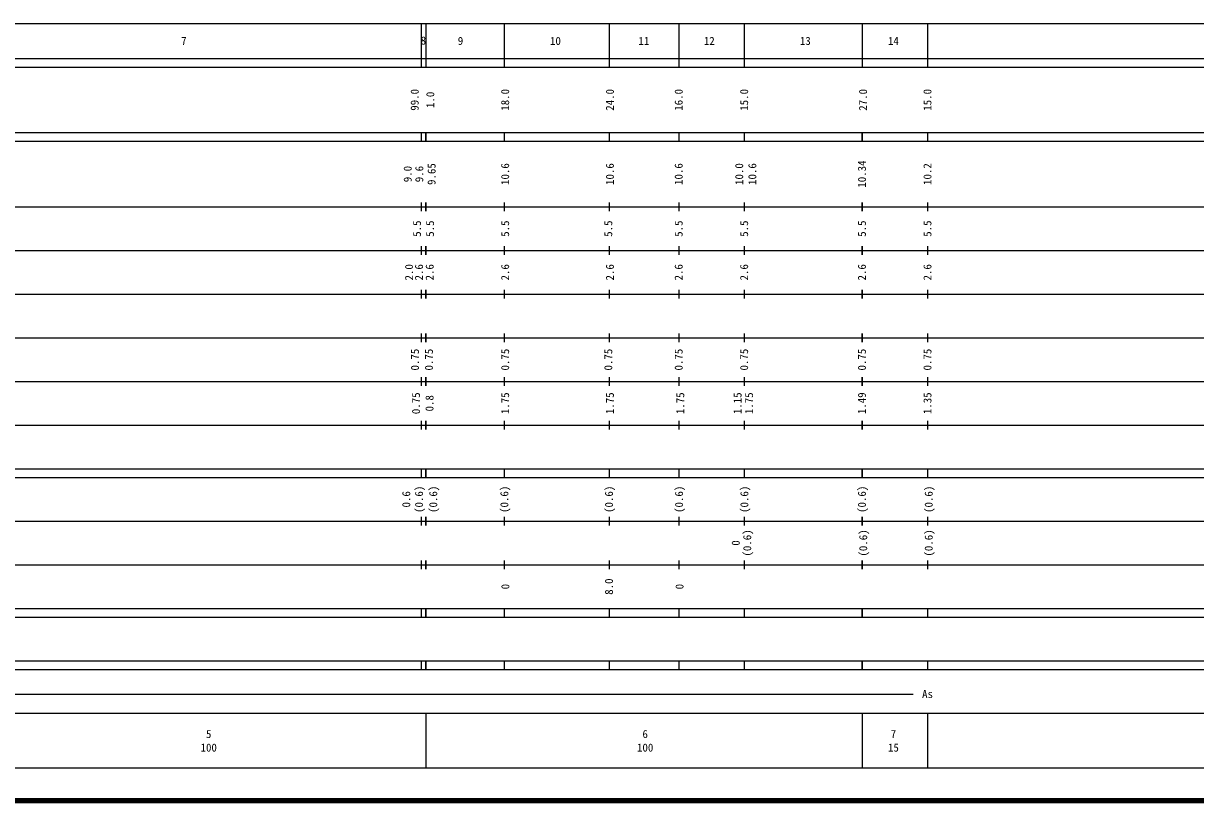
# Model space of a CAD drawing. Units: millimetres on the paper, enlarged 1000 times. Extents: x 40000 to 680000, y 20000 to 380000.
# Drawn here: x 175842 to 444387, y 20000 to 198000 of the extents above; entities that cross this region are included whole.
import ezdxf
from ezdxf.enums import TextEntityAlignment as Align

# ---------------------------------------------------------------- set-up
doc = ezdxf.new("R2010")
doc.units = ezdxf.units.MM
doc.header["$LTSCALE"] = 1000
doc.layers.add('M-TTL', color=2, linetype='Continuous', lineweight=140)
doc.layers.add('M-TTL-BAND', color=7, linetype='Continuous', lineweight=25)
doc.styles.add('ＭＳ ゴシック', font='')
doc.styles.get('ＭＳ ゴシック').set_extended_font_data('MS Gothic')

msp = doc.modelspace()

# ---------------------------------------------------------------- linework, layer by layer
at = {"layer": 'M-TTL'}
msp.add_line((40000, 20000), (680000, 20000), dxfattribs=at)
at = {"layer": 'M-TTL-BAND'}
for p, q in [((68000, 198000), (579000, 198000)), ((267000, 198000), (267000, 188000)), ((268000, 198000), (268000, 188000)), ((268000, 198000), (268000, 188000)), ((286000, 198000), (286000, 188000)), ((310000, 198000), (310000, 188000)), ((326000, 198000), (326000, 188000)), ((341000, 198000), (341000, 188000)), ((368000, 198000), (368000, 188000)), ((368000, 198000), (368000, 188000)), ((383000, 198000), (383000, 188000)), ((40000, 190000), (579000, 190000)), ((40000, 188000), (579000, 188000)), ((40000, 173000), (579000, 173000)), ((267000, 173000), (267000, 171000)), ((268000, 173000), (268000, 171000)), ((268000, 173000), (268000, 171000)), ((268000, 171000), (268000, 173000)), ((286000, 173000), (286000, 171000)), ((310000, 173000), (310000, 171000)), ((326000, 173000), (326000, 171000)), ((341000, 173000), (341000, 171000)), ((368000, 173000), (368000, 171000)), ((368000, 173000), (368000, 171000)), ((368000, 171000), (368000, 173000)), ((383000, 173000), (383000, 171000)), ((40000, 171000), (579000, 171000)), ((40000, 156000), (579000, 156000)), ((267000, 157000), (267000, 155000)), ((268000, 157000), (268000, 155000)), ((268000, 157000), (268000, 155000)), ((268000, 155000), (268000, 157000)), ((286000, 157000), (286000, 155000)), ((310000, 157000), (310000, 155000)), ((326000, 157000), (326000, 155000)), ((341000, 157000), (341000, 155000)), ((368000, 157000), (368000, 155000)), ((368000, 157000), (368000, 155000)), ((368000, 155000), (368000, 157000)), ((383000, 157000), (383000, 155000)), ((46000, 146000), (579000, 146000)), ((267000, 147000), (267000, 145000)), ((268000, 147000), (268000, 145000)), ((268000, 147000), (268000, 145000)), ((268000, 145000), (268000, 147000)), ((286000, 147000), (286000, 145000)), ((310000, 147000), (310000, 145000)), ((326000, 147000), (326000, 145000)), ((341000, 147000), (341000, 145000)), ((368000, 147000), (368000, 145000)), ((368000, 147000), (368000, 145000)), ((368000, 145000), (368000, 147000)), ((383000, 147000), (383000, 145000)), ((267000, 137000), (267000, 135000)), ((268000, 137000), (268000, 135000)), ((268000, 137000), (268000, 135000)), ((268000, 135000), (268000, 137000)), ((286000, 137000), (286000, 135000)), ((310000, 137000), (310000, 135000)), ((326000, 137000), (326000, 135000)), ((341000, 137000), (341000, 135000)), ((368000, 137000), (368000, 135000)), ((368000, 137000), (368000, 135000)), ((368000, 135000), (368000, 137000)), ((383000, 137000), (383000, 135000)), ((52000, 136000), (579000, 136000)), ((267000, 127000), (267000, 125000)), ((268000, 127000), (268000, 125000)), ((268000, 127000), (268000, 125000)), ((268000, 125000), (268000, 127000)), ((286000, 127000), (286000, 125000)), ((310000, 127000), (310000, 125000)), ((326000, 127000), (326000, 125000)), ((341000, 127000), (341000, 125000)), ((368000, 127000), (368000, 125000)), ((368000, 127000), (368000, 125000)), ((368000, 125000), (368000, 127000)), ((383000, 127000), (383000, 125000)), ((46000, 126000), (579000, 126000)), ((52000, 116000), (579000, 116000)), ((267000, 117000), (267000, 115000)), ((268000, 117000), (268000, 115000)), ((268000, 117000), (268000, 115000)), ((268000, 115000), (268000, 117000)), ((286000, 117000), (286000, 115000)), ((310000, 117000), (310000, 115000)), ((326000, 117000), (326000, 115000)), ((341000, 117000), (341000, 115000)), ((368000, 117000), (368000, 115000)), ((368000, 117000), (368000, 115000)), ((368000, 115000), (368000, 117000)), ((383000, 117000), (383000, 115000)), ((46000, 106000), (579000, 106000)), ((267000, 107000), (267000, 105000)), ((268000, 107000), (268000, 105000)), ((268000, 107000), (268000, 105000)), ((268000, 105000), (268000, 107000)), ((286000, 107000), (286000, 105000)), ((310000, 107000), (310000, 105000)), ((326000, 107000), (326000, 105000)), ((341000, 107000), (341000, 105000)), ((368000, 107000), (368000, 105000)), ((368000, 107000), (368000, 105000)), ((368000, 105000), (368000, 107000)), ((383000, 107000), (383000, 105000)), ((40000, 96000), (579000, 96000)), ((40000, 94000), (579000, 94000)), ((267000, 96000), (267000, 94000)), ((268000, 96000), (268000, 94000)), ((268000, 96000), (268000, 94000)), ((268000, 94000), (268000, 96000)), ((286000, 96000), (286000, 94000)), ((310000, 96000), (310000, 94000)), ((326000, 96000), (326000, 94000)), ((341000, 96000), (341000, 94000)), ((368000, 96000), (368000, 94000)), ((368000, 96000), (368000, 94000)), ((368000, 94000), (368000, 96000)), ((383000, 96000), (383000, 94000)), ((49000, 84000), (579000, 84000)), ((267000, 85000), (267000, 83000)), ((268000, 85000), (268000, 83000)), ((268000, 85000), (268000, 83000)), ((268000, 83000), (268000, 85000)), ((286000, 85000), (286000, 83000)), ((310000, 85000), (310000, 83000)), ((326000, 85000), (326000, 83000)), ((341000, 85000), (341000, 83000)), ((368000, 85000), (368000, 83000)), ((368000, 85000), (368000, 83000)), ((368000, 83000), (368000, 85000)), ((383000, 85000), (383000, 83000)), ((40000, 74000), (579000, 74000)), ((267000, 75000), (267000, 73000)), ((268000, 75000), (268000, 73000)), ((268000, 75000), (268000, 73000)), ((268000, 73000), (268000, 75000)), ((286000, 75000), (286000, 73000)), ((310000, 75000), (310000, 73000)), ((326000, 75000), (326000, 73000)), ((341000, 75000), (341000, 73000)), ((368000, 75000), (368000, 73000)), ((368000, 75000), (368000, 73000)), ((368000, 73000), (368000, 75000)), ((383000, 75000), (383000, 73000)), ((40000, 64000), (579000, 64000)), ((40000, 62000), (579000, 62000)), ((267000, 64000), (267000, 62000)), ((268000, 64000), (268000, 62000)), ((268000, 64000), (268000, 62000)), ((268000, 62000), (268000, 64000)), ((286000, 64000), (286000, 62000)), ((310000, 64000), (310000, 62000)), ((326000, 64000), (326000, 62000)), ((341000, 64000), (341000, 62000)), ((368000, 64000), (368000, 62000)), ((368000, 64000), (368000, 62000)), ((368000, 62000), (368000, 64000)), ((383000, 64000), (383000, 62000)), ((40000, 52000), (579000, 52000)), ((267000, 52000), (267000, 50000)), ((268000, 52000), (268000, 50000)), ((268000, 52000), (268000, 50000)), ((268000, 50000), (268000, 52000)), ((286000, 52000), (286000, 50000)), ((310000, 52000), (310000, 50000)), ((326000, 52000), (326000, 50000)), ((341000, 52000), (341000, 50000)), ((368000, 52000), (368000, 50000)), ((368000, 52000), (368000, 50000)), ((368000, 50000), (368000, 52000)), ((383000, 52000), (383000, 50000)), ((40000, 50000), (579000, 50000)), ((70805, 44406), (379677, 44406)), ((40000, 40000), (579000, 40000)), ((268000, 40000), (268000, 27500)), ((368000, 40000), (368000, 27500)), ((383000, 40000), (383000, 27500)), ((68000, 27500), (579000, 27500))]:
    msp.add_line(p, q, dxfattribs=at)

# ---------------------------------------------------------------- texts
at = {"layer": 'M-TTL-BAND', "style": 'ＭＳ ゴシック'}
for s, p in [('7', (212603, 194000)), ('8', (267465, 194081)), ('9', (275981, 194000)), ('10', (297731, 194000)), ('11', (317982, 194000)), ('12', (332983, 194000)), ('13', (354978, 194000)), ('14', (375165, 194000)), ('As', (382977, 44406)), ('5', (218288, 35238)), ('6', (318288, 35238)), ('7', (375166, 35238)), ('100', (218288, 32131)), ('100', (318288, 32131)), ('15', (375166, 32131))]:
    msp.add_text(s, height=1833, dxfattribs=at).set_placement(p, align=Align.MIDDLE_CENTER)
for s, p in [('99.0', (265468, 180500)), ('18.0', (286200, 180500)), ('24.0', (310201, 180500)), ('16.0', (325951, 180500)), ('15.0', (340952, 180500)), ('27.0', (368193, 180500)), ('15.0', (382953, 180500)), ('1.0', (269047, 180500)), ('10.34', (367942, 163500)), ('9.0', (263868, 163500)), ('9.6', (266526, 163500)), ('9.65', (269346, 163500)), ('10.6', (286200, 163500)), ('10.6', (310201, 163500)), ('10.6', (325951, 163500)), ('10.0', (339827, 163500)), ('10.6', (342827, 163500)), ('10.2', (382953, 163500)), ('5.5', (266000, 151000)), ('5.5', (268983, 151000)), ('5.5', (286200, 151000)), ('5.5', (309826, 151000)), ('5.5', (325951, 151000)), ('5.5', (340952, 151000)), ('5.5', (367942, 151000)), ('5.5', (382953, 151000)), ('2.0', (264184, 141000)), ('2.6', (266461, 141000)), ('2.6', (268902, 141000)), ('2.6', (286200, 141000)), ('2.6', (310201, 141000)), ('2.6', (325951, 141000)), ('2.6', (340952, 141000)), ('2.6', (367942, 141000)), ('2.6', (382953, 141000)), ('0.75', (265533, 121000)), ('0.75', (268732, 121000)), ('0.75', (286200, 121000)), ('0.75', (309826, 121000)), ('0.75', (325951, 121000)), ('0.75', (340952, 121000)), ('0.75', (367942, 121000)), ('0.75', (382953, 121000)), ('0.75', (265777, 111000)), ('1.75', (286200, 111000)), ('1.75', (310201, 111000)), ('1.75', (326326, 111000)), ('1.15', (339452, 111000)), ('1.75', (342077, 111000)), ('1.49', (367942, 111000)), ('1.35', (382953, 111000)), ('0.8', (268868, 111000)), ('(0.6)', (266471, 89000)), ('(0.6)', (269725, 89000)), ('(0.6)', (286014, 89000)), ('(0.6)', (309989, 89000)), ('(0.6)', (326046, 89000)), ('(0.6)', (341003, 89000)), ('(0.6)', (367942, 89000)), ('(0.6)', (383236, 89000)), ('0.6', (263543, 89000)), ('(0.6)', (341663, 79000)), ('(0.6)', (368236, 79000)), ('(0.6)', (383236, 79000)), ('0', (339024, 79000)), ('8.0', (309989, 69000)), ('0', (286234, 69000)), ('0', (326156, 69000))]:
    msp.add_text(s, height=1833, rotation=90, dxfattribs=at).set_placement(p, align=Align.MIDDLE_CENTER)

doc.saveas('drawing.dxf')
